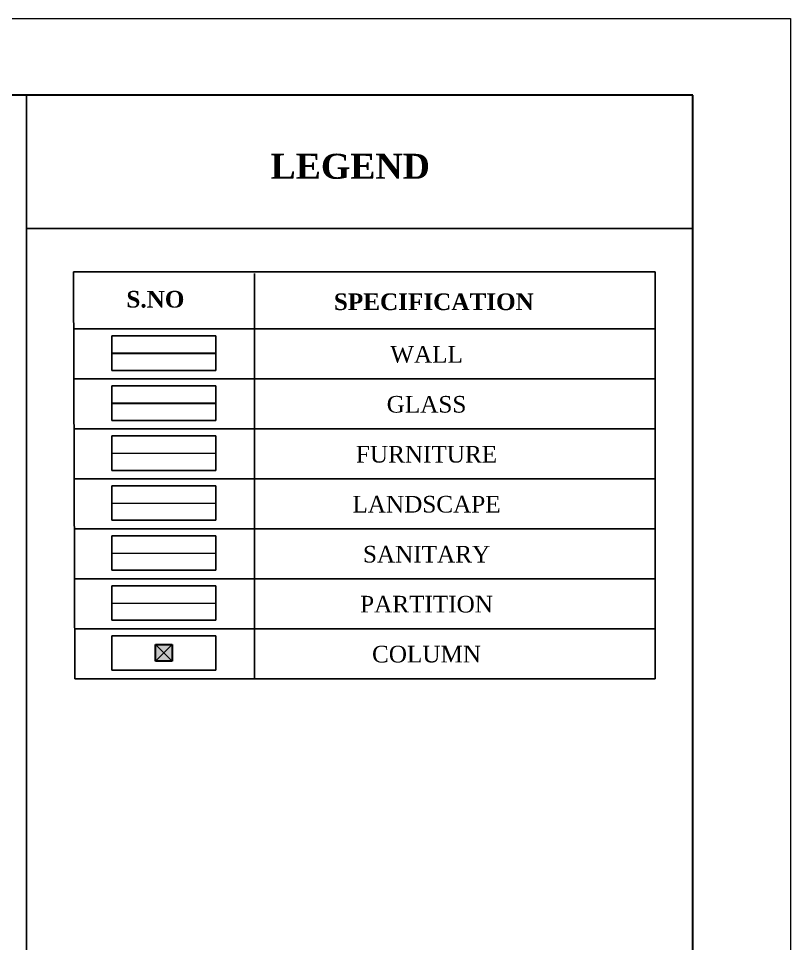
# Model space of a CAD drawing. Header units: inches. Extents: x 327481 to 195042051, y -335014 to 44773228.
# Drawn here: x 373015 to 373571, y -311381 to -310714 of the extents above; entities that cross this region are included whole.
import ezdxf

# ---------------------------------------------------------------- set-up
doc = ezdxf.new("R2010")
doc.units = ezdxf.units.IN
doc.header["$MEASUREMENT"] = 0
for name, color, linetype in [('center', 146, 'Continuous'), ('FORMATING', 19, 'Continuous'), ('LANDSCAPE', 102, 'Continuous'), ('PARTITION', 174, 'Continuous'), ('TOILET', 150, 'Continuous')]:
    doc.layers.add(name, color=color, linetype=linetype)
for name, color, linetype, lineweight in [('column 1', 146, 'Continuous', 30), ('furniture', 251, 'Continuous', 13), ('GLASS', 140, 'Continuous', 5), ('TEXT', 7, 'Continuous', 0), ('WALL', 12, 'Continuous', 30)]:
    doc.layers.add(name, color=color, linetype=linetype, lineweight=lineweight)
doc.styles.get("Standard").update_dxf_attribs({"font": 'times.ttf', "height": 12})

# ---------------------------------------------------------------- blocks, each defined once
blk = doc.blocks.new('FOR')
at = {"layer": 'FORMATING'}
for p, q in [((373082.18, -310942.78), (373156.99, -310942.78)), ((373082.18, -310967.64), (373082.18, -310942.78)), ((373156.99, -310942.78), (373156.99, -310967.64)), ((373156.99, -310967.64), (373082.18, -310967.64))]:
    blk.add_line(p, q, dxfattribs=at)
blk = doc.blocks.new('COLUMN1')
at = {"layer": 'column 1'}
h = blk.add_hatch(color=256, dxfattribs=at)
h.paths.add_polyline_path([(1, 1), (0, 1), (0.5, 0.5)])
h.paths.add_polyline_path([(1, 1), (0.5, 0.5), (1, 0)])
h.paths.add_polyline_path([(0.5, 0.5), (0, 0), (1, 0)])
h.paths.add_polyline_path([(0.5, 0.5), (0, 1), (0, 0)])
at = {"layer": 'column 1', "lineweight": 0, "ltscale": 0.3}
for p, q in [((0, 1), (1, 0)), ((0, 0), (1, 1))]:
    blk.add_line(p, q, dxfattribs=at)
at = {"layer": 'column 1', "ltscale": 0.3}
for p, q in [((1, 1), (0, 1)), ((0, 1), (0, 0)), ((1, 0), (1, 1)), ((0, 0), (1, 0))]:
    blk.add_line(p, q, dxfattribs=at)

msp = doc.modelspace()

# ---------------------------------------------------------------- linework, layer by layer
at = {"layer": 'FORMATING', "lineweight": 0}
for p, q in [((371196.847, -310714.06), (373570.933, -310714.06)), ((373570.933, -310714.06), (373570.933, -312416.173))]:
    msp.add_line(p, q, dxfattribs=at)
at = {"layer": 'FORMATING', "lineweight": 30}
for p, q in [((373500.611, -310769.356), (371254.211, -310769.356)), ((373500.611, -312353.356), (373500.611, -310769.356))]:
    msp.add_line(p, q, dxfattribs=at)
at = {"layer": 'FORMATING'}
for p, q in [((373500.611, -310769.356), (373020.611, -310769.356)), ((373020.611, -310769.356), (373020.611, -312202.636)), ((373500.611, -310865.356), (373020.611, -310865.356)), ((373054.544, -310896.617), (373473.54, -310896.617)), ((373055.355, -311189.725), (373054.544, -310896.617)), ((373184.757, -310897.906), (373184.757, -311189.725)), ((373473.54, -310896.617), (373473.54, -311189.725)), ((373055.355, -310937.725), (373473.54, -310937.725)), ((373055.355, -310973.725), (373473.54, -310973.725)), ((373055.355, -311009.725), (373473.54, -311009.725)), ((373055.355, -311045.725), (373473.54, -311045.725)), ((373055.355, -311081.725), (373473.54, -311081.725)), ((373055.355, -311117.725), (373473.54, -311117.725)), ((373055.355, -311153.725), (373473.54, -311153.725)), ((373055.355, -311189.725), (373473.54, -311189.725))]:
    msp.add_line(p, q, dxfattribs=at)
at = {"layer": 'furniture', "lineweight": 0}
msp.add_line((373082.181, -311027.209), (373156.992, -311027.209), dxfattribs=at)
at = {"layer": 'GLASS', "lineweight": 30}
msp.add_line((373082.181, -310991.209), (373156.992, -310991.209), dxfattribs=at)
at = {"layer": 'LANDSCAPE', "lineweight": 0}
msp.add_line((373082.181, -311063.209), (373156.992, -311063.209), dxfattribs=at)
at = {"layer": 'PARTITION', "lineweight": 0}
msp.add_line((373082.181, -311135.209), (373156.992, -311135.209), dxfattribs=at)
at = {"layer": 'TOILET', "lineweight": 0}
msp.add_line((373082.181, -311099.209), (373156.992, -311099.209), dxfattribs=at)
at = {"layer": 'WALL'}
msp.add_line((373082.181, -310955.209), (373156.992, -310955.209), dxfattribs=at)

# ---------------------------------------------------------------- block references
at = {"layer": 'center', "xscale": -12, "yscale": 12, "zscale": 16.00000000000673, "rotation": 270}
msp.add_blockref('COLUMN1', (373113.586, -311177.209), dxfattribs=at)
at = {"layer": 'TOILET', "lineweight": 0}
for p in [(0, 0), (0, -36), (0, -72), (0, -108), (0, -144), (0, -180), (0, -216)]:
    msp.add_blockref('FOR', p, dxfattribs=at)

# ---------------------------------------------------------------- texts
at = {"layer": 'TEXT', "linetype": 'ByBlock', "lineweight": 30, "width": 357.74515, "attachment_point": 2}
for s, insert, char_height in [('{\\fTimes New Roman|b1|i0|c0|p18;LEGEND}', (373253.803, -310811.523), 18), ('{\\fTimes New Roman|b1|i0|c0|p18;S.NO}', (373113.465, -310910.324), 12), ('{\\fTimes New Roman|b1|i0|c0|p18;SPECIFICATION}', (373314.03, -310912.149), 12), ('WALL', (373308.775, -310950.037), 12), ('GLASS', (373308.775, -310986.037), 12), ('FURNITURE', (373308.775, -311022.037), 12), ('LANDSCAPE', (373308.775, -311058.037), 12), ('SANITARY', (373308.775, -311094.037), 12), ('PARTITION', (373308.775, -311130.037), 12), ('COLUMN', (373308.775, -311166.037), 12)]:
    msp.add_mtext(s, dxfattribs=dict(at, insert=insert, char_height=char_height))

doc.saveas('drawing.dxf')
